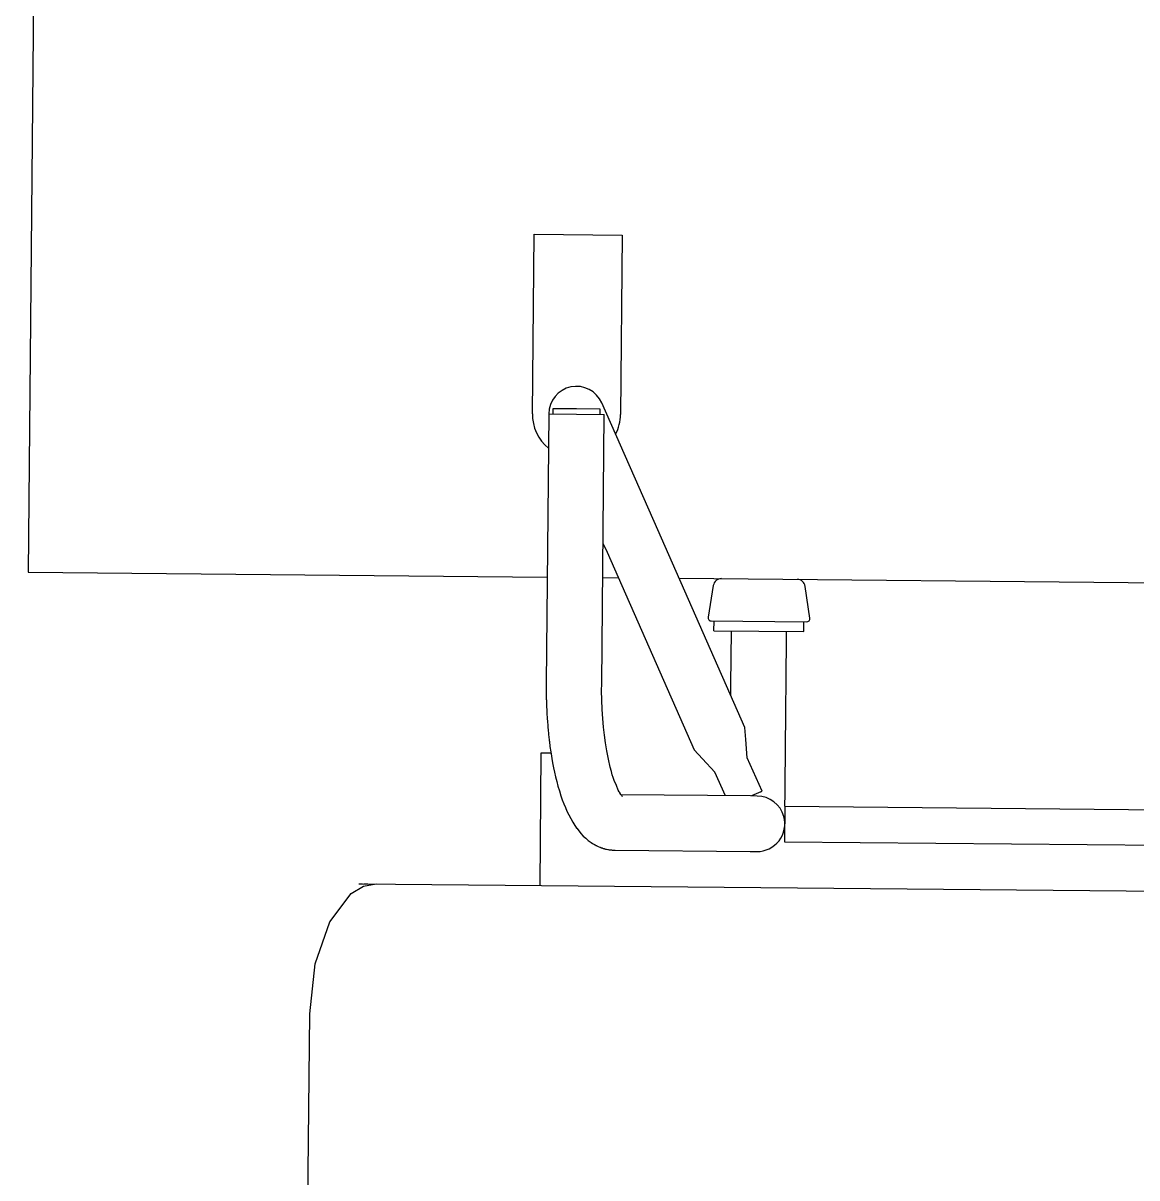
# Model space of a CAD drawing. Header units: millimetres. Extents: x -2078669 to -1085629, y -5987148 to 310365.
# Drawn here: x -1710278 to -1709595, y -2252001 to -2251294 of the extents above; entities that cross this region are included whole.
import ezdxf

# ---------------------------------------------------------------- set-up
doc = ezdxf.new("R2010")
doc.units = ezdxf.units.MM
doc.header["$LTSCALE"] = 500
for name, color, linetype, lineweight in [('D-BGD', 7, 'Continuous', 13), ('D-BYP-STR8', 5, 'Continuous', 25), ('D-BYP-STRB', 5, 'Continuous', 25), ('D-BYP-STRC', 1, 'Continuous', 13)]:
    doc.layers.add(name, color=color, linetype=linetype, lineweight=lineweight)
doc.styles.add('MS ゴシック', font='MS Gothic.ttf')
doc.dimstyles.new('DIM-500-F', dxfattribs={"dimscale": 500, "dimtxt": 3.5, "dimasz": 2.5, "dimexe": 0, "dimexo": 2, "dimgap": 0.8, "dimtad": 1, "dimdec": 0, "dimzin": 0, "dimdsep": 46, "dimtxsty": 'MS ゴシック', "dimblk": 'OPEN', "dimcen": 0.1, "dimclrd": 256, "dimclre": 256, "dimclrt": 256, "dimaunit": 1, "dimadec": 4, "dimazin": 0, "dimtfac": 1, "dimtdec": 0, "dimtmove": 2, "dimatfit": 3, "dimldrblk": 'OPEN', "dimfxl": 1, "dimtolj": 1, "dimtzin": 0, "dimlwd": -1, "dimlwe": -1, "dimarcsym": 2})

# ---------------------------------------------------------------- blocks, each defined once
blk = doc.blocks.new('河川平面')
at = {"layer": 'D-BGD', "linetype": 'Continuous', "extrusion": (0.8798449066136128, 0.09113639208945255, 0.4664408840817888), "elevation": 1326280.533762363}
blk.add_lwpolyline([(-2950345.844382694, -283885.3775817208), (-2934237.472997722, -284529.7712730918), (-2917933.656064425, -285106.3340495988)], dxfattribs=at)
blk = doc.blocks.new('_Open')
at = {"color": 0, "linetype": 'ByBlock', "lineweight": -2}
for p, q in [((-1, 0.1666666666666667), (0, 0)), ((-1, -0.1666666666666667), (0, 0)), ((0, 0), (-1, 0))]:
    blk.add_line(p, q, dxfattribs=at)

msp = doc.modelspace()

# ---------------------------------------------------------------- linework, layer by layer
at = {"layer": 'D-BYP-STR8'}
msp.add_circle((-1706874.670936102, -2250448.978348195), 16000, dxfattribs=at)
at = {"layer": 'D-BYP-STRB', "linetype": 'Continuous'}
for p, q in [((-1710265.321596944, -2250610.1297897), (-1710274.750220382, -2251630.086210857)), ((-1709965.839004637, -2251532.937557821), (-1709964.822192305, -2251422.9422575)), ((-1709964.822192305, -2251422.9422575), (-1709910.82449942, -2251423.441419917)), ((-1709910.82449942, -2251423.441419917), (-1709911.841311752, -2251533.436720238)), ((-1709888.969348262, -2251604.106666354), (-1709923.25671127, -2251526.328844279)), ((-1709955.825661012, -2251533.034971591), (-1709957.350873411, -2251698.027262375)), ((-1709955.825709086, -2251533.034186874), (-1709921.827161714, -2251533.348474322)), ((-1709953.296235902, -2251529.857432963), (-1709953.325815897, -2251533.057296245)), ((-1709938.796853937, -2251529.991467329), (-1709953.296235902, -2251529.857432963)), ((-1709924.297474908, -2251530.125501669), (-1709938.796853937, -2251529.991467329)), ((-1709924.327054903, -2251533.325364951), (-1709924.297474908, -2251530.125501669)), ((-1709923.351631105, -2251698.341556247), (-1709921.826418706, -2251533.349265463)), ((-1709921.83699952, -2251533.34838338), (-1709921.827161714, -2251533.348474322)), ((-1709835.580174306, -2251725.210371787), (-1709888.969348262, -2251604.106666354)), ((-1709922.556125743, -2251612.205324164), (-1709920.080113419, -2251617.82235603)), ((-1709920.080113419, -2251617.82235603), (-1709866.690939463, -2251738.926061462)), ((-1710274.750220382, -2251630.086210857), (-1709956.749991038, -2251633.025850584)), ((-1709922.750748732, -2251633.340144456), (-1709913.19988762, -2251633.428433986)), ((-1709875.890443925, -2251633.773327835), (-1709403.636308317, -2251638.138912794)), ((-1709854.945889867, -2251638.210902235), (-1709858.1188671, -2251657.638573619)), ((-1709795.830486712, -2251658.214376341), (-1709798.643768033, -2251638.731367123)), ((-1709856.163506814, -2251659.960862064), (-1709797.828444305, -2251660.500119748)), ((-1709854.55026313, -2251665.976031477), (-1709854.494800639, -2251659.976287823)), ((-1709799.55261297, -2251666.484437643), (-1709799.497150479, -2251660.484693989)), ((-1709854.55026313, -2251665.976031477), (-1709799.55261297, -2251666.484437643)), ((-1709844.050961187, -2251666.072974445), (-1709844.356007091, -2251699.071803125)), ((-1709810.356764785, -2251699.386096997), (-1709810.05171888, -2251666.387268317)), ((-1709957.363024652, -2251700.213668956), (-1709957.363426325, -2251700.57793918)), ((-1709957.363426325, -2251700.57793918), (-1709957.363402409, -2251700.672415518)), ((-1709957.363402409, -2251700.672415518), (-1709957.363351109, -2251700.780512611)), ((-1709957.363351109, -2251700.780512611), (-1709957.363269591, -2251700.899567527)), ((-1709957.363269591, -2251700.899567527), (-1709957.363155026, -2251701.02691733)), ((-1709957.363155026, -2251701.02691733), (-1709957.363004582, -2251701.159899087)), ((-1709957.362942454, -2251700.18348207), (-1709957.363024652, -2251700.213668956)), ((-1709957.363004582, -2251701.159899087), (-1709957.362815427, -2251701.295849863)), ((-1709957.3626041, -2251700.048412662), (-1709957.362942454, -2251700.18348207)), ((-1709957.362815427, -2251701.295849863), (-1709957.362584731, -2251701.432106726)), ((-1709957.36193047, -2251699.789684278), (-1709957.3626041, -2251700.048412662)), ((-1709957.362584731, -2251701.432106726), (-1709957.362309661, -2251701.566006741)), ((-1709957.362309661, -2251701.566006741), (-1709957.361986733, -2251701.69552211)), ((-1709957.361986733, -2251701.69552211), (-1709957.36160985, -2251701.821165585)), ((-1709957.361777164, -2251699.739606327), (-1709957.36193047, -2251699.789684278)), ((-1709957.361615869, -2251699.690706993), (-1709957.361777164, -2251699.739606327)), ((-1709957.361445029, -2251699.642530782), (-1709957.361615869, -2251699.690706993)), ((-1709957.36160985, -2251701.821165585), (-1709957.36117226, -2251701.944085051)), ((-1709957.361263087, -2251699.594622198), (-1709957.361445029, -2251699.642530782)), ((-1709957.361068488, -2251699.546525746), (-1709957.361263087, -2251699.594622198)), ((-1709957.36117226, -2251701.944085051), (-1709957.360667213, -2251702.065428398)), ((-1709957.360859674, -2251699.497785932), (-1709957.361068488, -2251699.546525746)), ((-1709957.360635092, -2251699.447947262), (-1709957.360859674, -2251699.497785932)), ((-1709957.360667213, -2251702.065428398), (-1709957.360087957, -2251702.18634351)), ((-1709957.360393184, -2251699.396554241), (-1709957.360635092, -2251699.447947262)), ((-1709957.360133734, -2251699.343403925), (-1709957.360393184, -2251699.396554241)), ((-1709957.359861884, -2251699.289303576), (-1709957.360133734, -2251699.343403925)), ((-1709957.360087957, -2251702.18634351), (-1709957.359427742, -2251702.307978276)), ((-1709957.359584119, -2251699.235313006), (-1709957.359861884, -2251699.289303576)), ((-1709957.359306918, -2251699.182492028), (-1709957.359584119, -2251699.235313006)), ((-1709957.359427742, -2251702.307978276), (-1709957.358679817, -2251702.431480583)), ((-1709957.359036766, -2251699.131900456), (-1709957.359306918, -2251699.182492028)), ((-1709957.358780145, -2251699.084598101), (-1709957.359036766, -2251699.131900456)), ((-1709957.358543537, -2251699.041644777), (-1709957.358780145, -2251699.084598101)), ((-1709957.358679817, -2251702.431480583), (-1709957.35783743, -2251702.557998318)), ((-1709957.358333424, -2251699.004100296), (-1709957.358543537, -2251699.041644777)), ((-1709957.357444721, -2251698.859237096), (-1709957.358333424, -2251699.004100296)), ((-1709957.35783743, -2251702.557998318), (-1709957.352739905, -2251703.209940666)), ((-1709957.357363505, -2251698.847254349), (-1709957.357444721, -2251698.859237096)), ((-1709957.357005183, -2251698.793708415), (-1709957.357363505, -2251698.847254349)), ((-1709957.356310566, -2251698.690518497), (-1709957.357005183, -2251698.793708415)), ((-1709957.356172712, -2251698.670578859), (-1709957.356310566, -2251698.690518497)), ((-1709957.356036244, -2251698.6511055), (-1709957.356172712, -2251698.670578859)), ((-1709957.355899883, -2251698.631916922), (-1709957.356036244, -2251698.6511055)), ((-1709957.355762345, -2251698.612831624), (-1709957.355899883, -2251698.631916922)), ((-1709957.355622348, -2251698.593668109), (-1709957.355762345, -2251698.612831624)), ((-1709957.355478612, -2251698.574244875), (-1709957.355622348, -2251698.593668109)), ((-1709957.355329854, -2251698.554380426), (-1709957.355478612, -2251698.574244875)), ((-1709957.355174792, -2251698.533893261), (-1709957.355329854, -2251698.554380426)), ((-1709957.35501293, -2251698.512702625), (-1709957.355174792, -2251698.533893261)), ((-1709957.354846922, -2251698.491130739), (-1709957.35501293, -2251698.512702625)), ((-1709957.354680206, -2251698.469600566), (-1709957.354846922, -2251698.491130739)), ((-1709957.354516221, -2251698.448535071), (-1709957.354680206, -2251698.469600566)), ((-1709957.354358404, -2251698.428357219), (-1709957.354516221, -2251698.448535071)), ((-1709957.354210197, -2251698.409489973), (-1709957.354358404, -2251698.428357219)), ((-1709957.354075037, -2251698.392356298), (-1709957.354210197, -2251698.409489973)), ((-1709957.353956362, -2251698.377379159), (-1709957.354075037, -2251698.392356298)), ((-1709957.353856505, -2251698.36484254), (-1709957.353956362, -2251698.377379159)), ((-1709957.353773363, -2251698.354474513), (-1709957.353856505, -2251698.36484254)), ((-1709957.353703728, -2251698.345864172), (-1709957.353773363, -2251698.354474513)), ((-1709957.353644389, -2251698.338600608), (-1709957.353703728, -2251698.345864172)), ((-1709957.353592138, -2251698.332272915), (-1709957.353644389, -2251698.338600608)), ((-1709957.353543765, -2251698.326470186), (-1709957.353592138, -2251698.332272915)), ((-1709957.353496061, -2251698.320781513), (-1709957.353543765, -2251698.326470186)), ((-1709957.353445816, -2251698.314795989), (-1709957.353496061, -2251698.320781513)), ((-1709957.353390514, -2251698.308191212), (-1709957.353445816, -2251698.314795989)), ((-1709957.353330411, -2251698.300998799), (-1709957.353390514, -2251698.308191212)), ((-1709957.353266455, -2251698.293338869), (-1709957.353330411, -2251698.300998799)), ((-1709957.353199595, -2251698.285331545), (-1709957.353266455, -2251698.293338869)), ((-1709957.353130779, -2251698.277096948), (-1709957.353199595, -2251698.285331545)), ((-1709957.353060956, -2251698.268755197), (-1709957.353130779, -2251698.277096948)), ((-1709957.352991074, -2251698.260426414), (-1709957.353060956, -2251698.268755197)), ((-1709957.352922083, -2251698.252230722), (-1709957.352991074, -2251698.260426414)), ((-1709957.352854674, -2251698.244256622), (-1709957.352922083, -2251698.252230722)), ((-1709957.352788519, -2251698.236466157), (-1709957.352854674, -2251698.244256622)), ((-1709957.352723033, -2251698.22878975), (-1709957.352788519, -2251698.236466157)), ((-1709957.352739905, -2251703.209940666), (-1709957.349966709, -2251703.553774399)), ((-1709957.352657631, -2251698.221157822), (-1709957.352723033, -2251698.22878975)), ((-1709957.352591729, -2251698.213500799), (-1709957.352657631, -2251698.221157822)), ((-1709957.352524742, -2251698.205749103), (-1709957.352591729, -2251698.213500799)), ((-1709957.352456085, -2251698.197833158), (-1709957.352524742, -2251698.205749103)), ((-1709957.352385174, -2251698.189683388), (-1709957.352456085, -2251698.197833158)), ((-1709957.352111629, -2251698.158430569), (-1709957.352385174, -2251698.189683388)), ((-1709957.351835101, -2251698.127154022), (-1709957.352111629, -2251698.158430569)), ((-1709957.351788623, -2251698.121959299), (-1709957.351835101, -2251698.127154022)), ((-1709957.351749432, -2251698.117602984), (-1709957.351788623, -2251698.121959299)), ((-1709957.351716528, -2251698.113961404), (-1709957.351749432, -2251698.117602984)), ((-1709957.351688914, -2251698.110910884), (-1709957.351716528, -2251698.113961404)), ((-1709957.351665589, -2251698.108327749), (-1709957.351688914, -2251698.110910884)), ((-1709957.351645557, -2251698.106088327), (-1709957.351665589, -2251698.108327749)), ((-1709957.351627819, -2251698.104068942), (-1709957.351645557, -2251698.106088327)), ((-1709957.351611376, -2251698.10214592), (-1709957.351627819, -2251698.104068942)), ((-1709957.351595188, -2251698.100199006), (-1709957.351611376, -2251698.10214592)), ((-1709957.351578051, -2251698.098121625), (-1709957.351595188, -2251698.100199006)), ((-1709957.35155872, -2251698.095810618), (-1709957.351578051, -2251698.098121625)), ((-1709957.351535948, -2251698.093162829), (-1709957.35155872, -2251698.095810618)), ((-1709957.351508491, -2251698.090075099), (-1709957.351535948, -2251698.093162829)), ((-1709957.351475102, -2251698.086444273), (-1709957.351508491, -2251698.090075099)), ((-1709957.351434536, -2251698.082167192), (-1709957.351475102, -2251698.086444273)), ((-1709957.351385547, -2251698.0771407), (-1709957.351434536, -2251698.082167192)), ((-1709957.351327538, -2251698.07131963), (-1709957.351385547, -2251698.0771407)), ((-1709957.351262512, -2251698.064890779), (-1709957.351327538, -2251698.07131963)), ((-1709957.351193118, -2251698.058098934), (-1709957.351262512, -2251698.064890779)), ((-1709957.351122008, -2251698.051188883), (-1709957.351193118, -2251698.058098934)), ((-1709957.351051832, -2251698.044405415), (-1709957.351122008, -2251698.051188883)), ((-1709957.35098524, -2251698.037993315), (-1709957.351051832, -2251698.044405415)), ((-1709957.350924883, -2251698.032197373), (-1709957.35098524, -2251698.037993315)), ((-1709957.350873411, -2251698.027262375), (-1709957.350924883, -2251698.032197373)), ((-1709957.349966709, -2251703.553774399), (-1709957.349391694, -2251703.630399318)), ((-1709957.349391694, -2251703.630399318), (-1709957.338655078, -2251704.553191664)), ((-1709957.338655078, -2251704.553191664), (-1709957.335040806, -2251704.792719727)), ((-1709957.335040806, -2251704.792719727), (-1709957.330749793, -2251705.066812756)), ((-1709923.379845868, -2251702.804279274), (-1709923.351631105, -2251698.341556247)), ((-1709923.255324867, -2251708.203694398), (-1709923.379845868, -2251702.804279274)), ((-1709844.409793528, -2251704.917604077), (-1709844.412190979, -2251705.176687698)), ((-1709844.406929818, -2251704.608057357), (-1709844.409793528, -2251704.917604077)), ((-1709844.403668915, -2251704.255432082), (-1709844.406929818, -2251704.608057357)), ((-1709844.400079884, -2251703.867112791), (-1709844.403668915, -2251704.255432082)), ((-1709844.396231792, -2251703.450484028), (-1709844.400079884, -2251703.867112791)), ((-1709844.392193704, -2251703.012930334), (-1709844.396231792, -2251703.450484028)), ((-1709844.388034686, -2251702.561836249), (-1709844.392193704, -2251703.012930334)), ((-1709844.383823805, -2251702.104586316), (-1709844.388034686, -2251702.561836249)), ((-1709844.37962905, -2251701.648488283), (-1709844.383823805, -2251702.104586316)), ((-1709844.375514112, -2251701.200542726), (-1709844.37962905, -2251701.648488283)), ((-1709844.371541607, -2251700.767673425), (-1709844.375514112, -2251701.200542726)), ((-1709844.367774148, -2251700.356804162), (-1709844.371541607, -2251700.767673425)), ((-1709844.364274353, -2251699.974858719), (-1709844.367774148, -2251700.356804162)), ((-1709844.361104835, -2251699.628760878), (-1709844.364274353, -2251699.974858719)), ((-1709844.358328209, -2251699.325434419), (-1709844.361104835, -2251699.628760878)), ((-1709844.356007091, -2251699.071803125), (-1709844.358328209, -2251699.325434419)), ((-1709810.434008149, -2251707.731592442), (-1709810.39211279, -2251703.205052501)), ((-1709810.39211279, -2251703.205052501), (-1709810.356764785, -2251699.386096997)), ((-1709957.330749793, -2251705.066812756), (-1709957.325860453, -2251705.36874294)), ((-1709957.325860453, -2251705.36874294), (-1709957.320451196, -2251705.691782472)), ((-1709957.320451196, -2251705.691782472), (-1709957.314600434, -2251706.029203542)), ((-1709957.314600434, -2251706.029203542), (-1709957.308386578, -2251706.374278341)), ((-1709957.308386578, -2251706.374278341), (-1709957.301888042, -2251706.720279063)), ((-1709957.301888042, -2251706.720279063), (-1709957.295183235, -2251707.060477896)), ((-1709957.295183235, -2251707.060477896), (-1709957.288323013, -2251707.389751015)), ((-1709957.288323013, -2251707.389751015), (-1709957.281248004, -2251707.709390533)), ((-1709957.281248004, -2251707.709390533), (-1709957.273871279, -2251708.022292545)), ((-1709957.273871279, -2251708.022292545), (-1709957.266105908, -2251708.331353145)), ((-1709957.266105908, -2251708.331353145), (-1709957.257864963, -2251708.639468428)), ((-1709957.257864963, -2251708.639468428), (-1709957.249061515, -2251708.949534491)), ((-1709957.249061515, -2251708.949534491), (-1709957.239608634, -2251709.264447426)), ((-1709957.239608634, -2251709.264447426), (-1709957.22941939, -2251709.587103331)), ((-1709957.22941939, -2251709.587103331), (-1709957.170955359, -2251711.275429)), ((-1709957.170955359, -2251711.275429), (-1709957.140756032, -2251712.13054702)), ((-1709922.997104366, -2251714.094655214), (-1709923.255324867, -2251708.203694398)), ((-1709810.481092807, -2251712.81921862), (-1709810.434008149, -2251707.731592442)), ((-1709957.140756032, -2251712.13054702), (-1709957.134314138, -2251712.320192021)), ((-1709957.134314138, -2251712.320192021), (-1709957.028614664, -2251714.68815352)), ((-1709957.028614664, -2251714.68815352), (-1709956.995911989, -2251715.297990494)), ((-1709956.995911989, -2251715.297990494), (-1709956.957447499, -2251715.995457608)), ((-1709956.957447499, -2251715.995457608), (-1709956.913933916, -2251716.763696909)), ((-1709956.913933916, -2251716.763696909), (-1709956.866083967, -2251717.585850448)), ((-1709956.866083967, -2251717.585850448), (-1709956.814610375, -2251718.445060274)), ((-1709956.814610375, -2251718.445060274), (-1709956.760225866, -2251719.324468436)), ((-1709922.633218249, -2251719.7940756), (-1709922.997104366, -2251714.094655214)), ((-1709810.585397795, -2251724.091736884), (-1709810.532008707, -2251718.321432834)), ((-1709810.532008707, -2251718.321432834), (-1709810.481092807, -2251712.81921862)), ((-1709956.760225866, -2251719.324468436), (-1709956.703643164, -2251720.207216983)), ((-1709956.703643164, -2251720.207216983), (-1709956.645574995, -2251721.076447964)), ((-1709956.645574995, -2251721.076447964), (-1709956.399245435, -2251724.330016652)), ((-1709956.399245435, -2251724.330016652), (-1709956.107396837, -2251727.489061316)), ((-1709922.175789164, -2251725.114004517), (-1709922.633218249, -2251719.7940756)), ((-1709921.630254475, -2251729.996397876), (-1709922.175789164, -2251725.114004517)), ((-1709834.992127483, -2251732.680623463), (-1709835.580043709, -2251725.210970339)), ((-1709810.639902013, -2251729.983632569), (-1709810.585397795, -2251724.091736884)), ((-1709956.107396837, -2251727.489061316), (-1709956.023548668, -2251728.309809817)), ((-1709956.023548668, -2251728.309809817), (-1709955.936044, -2251729.141303726)), ((-1709955.936044, -2251729.141303726), (-1709955.846205055, -2251729.974994581)), ((-1709955.846205055, -2251729.974994581), (-1709955.755354057, -2251730.802333917)), ((-1709955.755354057, -2251730.802333917), (-1709955.664813225, -2251731.614773272)), ((-1709955.664813225, -2251731.614773272), (-1709955.575904784, -2251732.403764181)), ((-1709955.575904784, -2251732.403764181), (-1709955.489950954, -2251733.160758181)), ((-1709955.489950954, -2251733.160758181), (-1709955.408273957, -2251733.877206808)), ((-1709920.963126778, -2251734.71163083), (-1709921.630254475, -2251729.996397876)), ((-1709834.119299359, -2251743.770168273), (-1709834.992127483, -2251732.680623463)), ((-1709810.694163306, -2251735.850621689), (-1709810.639902013, -2251729.983632569)), ((-1709955.408273957, -2251733.877206808), (-1709955.035698287, -2251736.917911122)), ((-1709955.035698287, -2251736.917911122), (-1709954.544080593, -2251740.190031886)), ((-1709954.544080593, -2251740.190031886), (-1709953.407467289, -2251746.806720486)), ((-1709920.131621599, -2251739.615640156), (-1709920.963126778, -2251734.71163083)), ((-1709919.146144529, -2251744.642787407), (-1709920.131621599, -2251739.615640156)), ((-1709866.690979332, -2251738.926278744), (-1709861.573247773, -2251744.398955144)), ((-1709810.746823619, -2251741.546206043), (-1709810.694163306, -2251735.850621689)), ((-1709960.543754178, -2251740.995397075), (-1709961.292497783, -2251821.991934249)), ((-1709954.404717059, -2251741.052142907), (-1709960.543754138, -2251740.995392768)), ((-1709953.407467289, -2251746.806720486), (-1709952.828525164, -2251749.853240699)), ((-1709918.052008758, -2251749.561003698), (-1709919.146144529, -2251744.642787407)), ((-1709861.573247773, -2251744.398955144), (-1709853.975396506, -2251752.523762168)), ((-1709825.071805999, -2251764.292928328), (-1709834.119299359, -2251743.770168273)), ((-1709810.843388596, -2251751.996119135), (-1709810.796709834, -2251746.943756366)), ((-1709810.796709834, -2251746.943756366), (-1709810.746823619, -2251741.546206043)), ((-1709952.828525164, -2251749.853240699), (-1709952.267827205, -2251752.588757551)), ((-1709952.267827205, -2251752.588757551), (-1709951.619536029, -2251755.471858651)), ((-1709917.414636653, -2251752.136562839), (-1709918.052008758, -2251749.561003698)), ((-1709916.849367313, -2251754.163513885), (-1709917.414636653, -2251752.136562839)), ((-1709916.302738738, -2251755.84271431), (-1709916.849367313, -2251754.163513885)), ((-1709847.573755457, -2251767.044838668), (-1709853.975396506, -2251752.523762168)), ((-1709810.886611486, -2251756.67600976), (-1709810.843388596, -2251751.996119135)), ((-1709951.619536029, -2251755.471858651), (-1709950.918208029, -2251758.304271268)), ((-1709950.918208029, -2251758.304271268), (-1709950.151264781, -2251761.137415071)), ((-1709950.151264781, -2251761.137415071), (-1709949.292276823, -2251764.069185499)), ((-1709915.619120959, -2251757.653411759), (-1709916.302738738, -2251755.84271431)), ((-1709914.34467348, -2251760.784524133), (-1709915.619120959, -2251757.653411759)), ((-1709913.158952691, -2251763.549195142), (-1709914.34467348, -2251760.784524133)), ((-1709810.961695986, -2251764.809236232), (-1709810.926130089, -2251760.956143656)), ((-1709810.926130089, -2251760.956143656), (-1709810.886611486, -2251756.67600976)), ((-1709949.292276823, -2251764.069185499), (-1709948.369322224, -2251767.000943127)), ((-1709948.369322224, -2251767.000943127), (-1709947.474574326, -2251769.608780912)), ((-1709912.674098486, -2251764.571130033), (-1709913.158952691, -2251763.549195142)), ((-1709912.327159176, -2251765.13479475), (-1709912.674098486, -2251764.571130033)), ((-1709912.23760242, -2251765.262201921), (-1709912.327159176, -2251765.13479475)), ((-1709911.624582038, -2251766.23379739), (-1709912.23760242, -2251765.262201921)), ((-1709911.450226357, -2251766.5178267), (-1709911.624582038, -2251766.23379739)), ((-1709832.095915508, -2251767.18757976), (-1709911.493704065, -2251766.453953495)), ((-1709911.213526954, -2251766.860369807), (-1709911.450226357, -2251766.5178267)), ((-1709911.17806985, -2251766.901844553), (-1709911.213526954, -2251766.860369807)), ((-1709910.95701259, -2251767.189532709), (-1709911.17806985, -2251766.901844553)), ((-1709910.900858895, -2251767.264246526), (-1709910.95701259, -2251767.189532709)), ((-1709910.826159755, -2251767.357039723), (-1709910.900858895, -2251767.264246526)), ((-1709910.820723287, -2251767.362587682), (-1709910.826159755, -2251767.357039723)), ((-1709910.779589822, -2251767.411564494), (-1709910.820723287, -2251767.362587682)), ((-1709910.769018607, -2251767.424522988), (-1709910.779589822, -2251767.411564494)), ((-1709910.744046289, -2251767.453974209), (-1709910.769018607, -2251767.424522988)), ((-1709910.740942952, -2251767.457508216), (-1709910.744046289, -2251767.453974209)), ((-1709910.72614996, -2251767.474700104), (-1709910.740942952, -2251767.457508216)), ((-1709910.722048422, -2251767.479501902), (-1709910.72614996, -2251767.474700104)), ((-1709910.720248067, -2251767.481600372), (-1709910.722048422, -2251767.479501902)), ((-1709910.71862558, -2251767.483484), (-1709910.720248067, -2251767.481600372)), ((-1709910.717160726, -2251767.485178034), (-1709910.71862558, -2251767.483484)), ((-1709910.715833267, -2251767.486707719), (-1709910.717160726, -2251767.485178034)), ((-1709910.714622968, -2251767.488098301), (-1709910.715833267, -2251767.486707719)), ((-1709910.713509592, -2251767.489375027), (-1709910.714622968, -2251767.488098301)), ((-1709910.712472902, -2251767.490563143), (-1709910.713509592, -2251767.489375027)), ((-1709910.711492662, -2251767.491687896), (-1709910.712472902, -2251767.490563143)), ((-1709910.710550542, -2251767.492771813), (-1709910.711492662, -2251767.491687896)), ((-1709910.709635834, -2251767.493826554), (-1709910.710550542, -2251767.492771813)), ((-1709910.708739735, -2251767.49486106), (-1709910.709635834, -2251767.493826554)), ((-1709910.707853443, -2251767.495884272), (-1709910.708739735, -2251767.49486106)), ((-1709910.706968158, -2251767.496905132), (-1709910.707853443, -2251767.495884272)), ((-1709910.706075075, -2251767.497932581), (-1709910.706968158, -2251767.496905132)), ((-1709910.705165393, -2251767.49897556), (-1709910.706075075, -2251767.497932581)), ((-1709910.704230311, -2251767.500043011), (-1709910.705165393, -2251767.49897556)), ((-1709910.703266037, -2251767.50113852), (-1709910.704230311, -2251767.500043011)), ((-1709910.702288829, -2251767.50224426), (-1709910.703266037, -2251767.50113852)), ((-1709910.701319953, -2251767.503337051), (-1709910.702288829, -2251767.50224426)), ((-1709910.700380678, -2251767.504393709), (-1709910.701319953, -2251767.503337051)), ((-1709910.699492272, -2251767.505391054), (-1709910.700380678, -2251767.504393709)), ((-1709910.698676004, -2251767.506305903), (-1709910.699492272, -2251767.505391054)), ((-1709910.69795314, -2251767.507115076), (-1709910.698676004, -2251767.506305903)), ((-1709910.69734495, -2251767.507795392), (-1709910.69795314, -2251767.507115076)), ((-1709827.984956556, -2251767.225582055), (-1709832.095915508, -2251767.18757976)), ((-1709825.849579389, -2251764.635811037), (-1709831.648009086, -2251767.192058542)), ((-1709825.84957837, -2251764.635810588), (-1709825.071805999, -2251764.292928328)), ((-1709811.019975996, -2251771.125159075), (-1709810.993060761, -2251768.208002902)), ((-1709810.993060761, -2251768.208002902), (-1709810.961695986, -2251764.809236232)), ((-1709947.474574326, -2251769.608780912), (-1709946.559053353, -2251772.035038773)), ((-1709946.559053353, -2251772.035038773), (-1709945.600781052, -2251774.336860869)), ((-1709945.600781052, -2251774.336860869), (-1709944.631892665, -2251776.46268354)), ((-1709811.042632012, -2251773.532800369), (-1709811.243221354, -2251795.231873251)), ((-1709811.042632012, -2251773.532800369), (-1709471.057158293, -2251776.675674848)), ((-1709811.042193275, -2251773.533420166), (-1709811.019975996, -2251771.125159075)), ((-1709944.631892665, -2251776.46268354), (-1709943.528568998, -2251778.717358595)), ((-1709943.528568998, -2251778.717358595), (-1709942.318465549, -2251781.042819352)), ((-1709942.318465549, -2251781.042819352), (-1709941.111038774, -2251783.22829152)), ((-1709941.111038774, -2251783.22829152), (-1709939.893244521, -2251785.23529638)), ((-1709939.893244521, -2251785.23529638), (-1709939.38222987, -2251785.970116029)), ((-1709939.38222987, -2251785.970116029), (-1709938.725355467, -2251786.833065335)), ((-1709938.725355467, -2251786.833065335), (-1709938.701429241, -2251786.863865193)), ((-1709938.701429241, -2251786.863865193), (-1709938.602597103, -2251786.991118989)), ((-1709938.602597103, -2251786.991118989), (-1709937.151098225, -2251788.836407809)), ((-1709937.151098225, -2251788.836407809), (-1709936.03891707, -2251790.175679579)), ((-1709936.03891707, -2251790.175679579), (-1709934.607596211, -2251791.72367963)), ((-1709934.607596211, -2251791.72367963), (-1709933.092724849, -2251793.13069877)), ((-1709933.092724849, -2251793.13069877), (-1709931.549964911, -2251794.395277129)), ((-1709931.549964911, -2251794.395277129), (-1709929.858877796, -2251795.666847863)), ((-1709929.858877796, -2251795.666847863), (-1709928.981859615, -2251796.264205601)), ((-1709928.981859615, -2251796.264205601), (-1709928.14856845, -2251796.751451787)), ((-1709928.14856845, -2251796.751451787), (-1709927.95086021, -2251796.861304908)), ((-1709927.95086021, -2251796.861304908), (-1709927.742039272, -2251796.97698317)), ((-1709811.243221354, -2251795.231873251), (-1709471.257747635, -2251798.37474773)), ((-1709927.742039272, -2251796.97698317), (-1709927.524443762, -2251797.096870628)), ((-1709927.524443762, -2251797.096870628), (-1709927.300411805, -2251797.219351336)), ((-1709927.300411805, -2251797.219351336), (-1709927.072281525, -2251797.34280935)), ((-1709927.072281525, -2251797.34280935), (-1709926.842391049, -2251797.465628723)), ((-1709926.842391049, -2251797.465628723), (-1709926.6130785, -2251797.586193511)), ((-1709926.6130785, -2251797.586193511), (-1709926.386682004, -2251797.702887769)), ((-1709926.386682004, -2251797.702887769), (-1709925.497897961, -2251798.130513105)), ((-1709925.497897961, -2251798.130513105), (-1709924.586883949, -2251798.513625454)), ((-1709924.586883949, -2251798.513625454), (-1709924.334706578, -2251798.61150808)), ((-1709924.334706578, -2251798.61150808), (-1709924.077441933, -2251798.708866674)), ((-1709924.077441933, -2251798.708866674), (-1709923.821122842, -2251798.803862856)), ((-1709923.821122842, -2251798.803862856), (-1709923.571782133, -2251798.89465824)), ((-1709923.571782133, -2251798.89465824), (-1709923.335452633, -2251798.979414446)), ((-1709923.335452633, -2251798.979414446), (-1709923.118167171, -2251799.05629309)), ((-1709923.118167171, -2251799.05629309), (-1709922.925958575, -2251799.123455789)), ((-1709922.925958575, -2251799.123455789), (-1709922.764859672, -2251799.179064161)), ((-1709922.764859672, -2251799.179064161), (-1709922.350003083, -2251799.311605516)), ((-1709922.350003083, -2251799.311605516), (-1709922.308319293, -2251799.322354144)), ((-1709922.308319293, -2251799.322354144), (-1709922.122213482, -2251799.376899168)), ((-1709922.122213482, -2251799.376899168), (-1709921.8517006, -2251799.456505187)), ((-1709921.8517006, -2251799.456505187), (-1709921.580988428, -2251799.53061581)), ((-1709921.580988428, -2251799.53061581), (-1709921.394751562, -2251799.581682645)), ((-1709921.394751562, -2251799.581682645), (-1709921.345050364, -2251799.596655224)), ((-1709921.345050364, -2251799.596655224), (-1709920.934528927, -2251799.698682453)), ((-1709920.934528927, -2251799.698682453), (-1709920.404970617, -2251799.811898775)), ((-1709920.404970617, -2251799.811898775), (-1709919.532538727, -2251799.999871628)), ((-1709919.532538727, -2251799.999871628), (-1709919.420449349, -2251800.025243645)), ((-1709919.420449349, -2251800.025243645), (-1709918.832002803, -2251800.141176299)), ((-1709918.832002803, -2251800.141176299), (-1709918.10224976, -2251800.223081524)), ((-1709918.10224976, -2251800.223081524), (-1709917.774151459, -2251800.250282446)), ((-1709917.774151459, -2251800.250282446), (-1709917.404704716, -2251800.278127401)), ((-1709917.404704716, -2251800.278127401), (-1709917.009265045, -2251800.305955103)), ((-1709917.009265045, -2251800.305955103), (-1709916.603187966, -2251800.333104264)), ((-1709916.603187966, -2251800.333104264), (-1709916.201828995, -2251800.358913601)), ((-1709916.201828995, -2251800.358913601), (-1709915.820543649, -2251800.382721827)), ((-1709915.820543649, -2251800.382721827), (-1709915.474687445, -2251800.403867655)), ((-1709915.474687445, -2251800.403867655), (-1709915.179615901, -2251800.421689801)), ((-1709915.179615901, -2251800.421689801), (-1709832.41020938, -2251801.186822066)), ((-1709832.41020938, -2251801.186822066), (-1709828.299250429, -2251801.22482436)), ((-1710076.858629728, -2251826.981458098), (-1710069.333995586, -2251822.518180441)), ((-1710072.234113111, -2251820.965710169), (-1710072.135382066, -2251820.966668883)), ((-1710072.234113111, -2251820.965710169), (-1706266.176300673, -2251856.149454447)), ((-1710072.170838859, -2251820.966295085), (-1710072.072083106, -2251820.967254028)), ((-1710072.135382066, -2251820.966668883), (-1710072.017365257, -2251820.967812361)), ((-1710072.072083106, -2251820.967254028), (-1710071.954038109, -2251820.968397766)), ((-1710072.017365257, -2251820.967812361), (-1710071.882819249, -2251820.969111231)), ((-1710071.954038109, -2251820.968397766), (-1710071.81946252, -2251820.969696909)), ((-1710071.882819249, -2251820.969111231), (-1710071.734500604, -2251820.97053612)), ((-1710071.81946252, -2251820.969696909), (-1710071.671114992, -2251820.971122066)), ((-1710071.734500604, -2251820.97053612), (-1710071.575165887, -2251820.972057657)), ((-1710071.671114992, -2251820.971122066), (-1710071.511754174, -2251820.972643844)), ((-1710071.575165887, -2251820.972057657), (-1710071.407571661, -2251820.973646469)), ((-1710071.511754174, -2251820.972643844), (-1710071.344138721, -2251820.974232852)), ((-1710071.407571661, -2251820.973646469), (-1710071.23447449, -2251820.975273185)), ((-1710071.344138721, -2251820.974232852), (-1710071.171027282, -2251820.975859701)), ((-1710071.23447449, -2251820.975273185), (-1710071.058630937, -2251820.976908433)), ((-1710071.171027282, -2251820.975859701), (-1710070.99517851, -2251820.977494997)), ((-1710071.058630937, -2251820.976908433), (-1710070.882796932, -2251820.978524143)), ((-1710070.99517851, -2251820.977494997), (-1710070.819349724, -2251820.979110658)), ((-1710070.882796932, -2251820.978524143), (-1710070.709725853, -2251820.980097456)), ((-1710070.819349724, -2251820.979110658), (-1710070.646292913, -2251820.980683839)), ((-1710070.709725853, -2251820.980097456), (-1710070.542170448, -2251820.981606815)), ((-1710070.646292913, -2251820.980683839), (-1710070.478758736, -2251820.982193002)), ((-1710070.542170448, -2251820.981606815), (-1710070.382883461, -2251820.983030663)), ((-1710070.478758736, -2251820.982193002), (-1710070.319497849, -2251820.983616608)), ((-1710070.382883461, -2251820.983030663), (-1710070.234617638, -2251820.984347443)), ((-1710070.319497849, -2251820.983616608), (-1710070.17126091, -2251820.984933122)), ((-1710070.234617638, -2251820.984347443), (-1710070.100125724, -2251820.985535598)), ((-1710070.17126091, -2251820.984933122), (-1710070.036798575, -2251820.986121004)), ((-1710070.100125724, -2251820.985535598), (-1710069.982160463, -2251820.986573573)), ((-1710070.036798575, -2251820.986121004), (-1710069.918861503, -2251820.987158718)), ((-1710069.982160463, -2251820.986573573), (-1710069.883474603, -2251820.987439808)), ((-1710069.918861503, -2251820.987158718), (-1710069.82020035, -2251820.988024725)), ((-1710069.333995586, -2251822.518180441), (-1710061.506491648, -2251821.064877841)), ((-1710069.010289908, -2251820.995511653), (-1710068.91228095, -2251820.996463692)), ((-1710068.91228095, -2251820.996463692), (-1710068.795127757, -2251820.997599187)), ((-1710068.795127757, -2251820.997599187), (-1710068.661567226, -2251820.998888947)), ((-1710068.661567226, -2251820.998888947), (-1710068.514336257, -2251821.000303781)), ((-1710068.514336257, -2251821.000303781), (-1710068.356171748, -2251821.0018145)), ((-1710068.356171748, -2251821.0018145), (-1710068.189810599, -2251821.003391914)), ((-1710068.189810599, -2251821.003391914), (-1710068.017989707, -2251821.005006832)), ((-1710068.017989707, -2251821.005006832), (-1710067.843445972, -2251821.006630064)), ((-1710067.843445972, -2251821.006630064), (-1710067.668915414, -2251821.008233725)), ((-1710067.668915414, -2251821.008233725), (-1710067.49713054, -2251821.009795148)), ((-1710067.49713054, -2251821.009795148), (-1710067.330822978, -2251821.011292972)), ((-1710067.330822978, -2251821.011292972), (-1710067.172724355, -2251821.012705834)), ((-1710067.172724355, -2251821.012705834), (-1710067.0255663, -2251821.014012374)), ((-1710067.0255663, -2251821.014012374), (-1710066.89208044, -2251821.015191229)), ((-1710066.89208044, -2251821.015191229), (-1710066.774998404, -2251821.016221039)), ((-1710066.774998404, -2251821.016221039), (-1710066.677051818, -2251821.017080441)), ((-1710090.006149667, -2251844.233884433), (-1710076.858629728, -2251826.981458098)), ((-1710098.932493874, -2251870.127443586), (-1710090.006149667, -2251844.233884433)), ((-1710102.244282664, -2251900.691722195), (-1710098.932493874, -2251870.127443586)), ((-1710108.271206232, -2252552.663819056), (-1710102.244282664, -2251900.691722195))]:
    msp.add_line(p, q, dxfattribs=at)
for centre, radius, start, end in [((-1709938.812637463, -2251533.187393435), 17, 23.79036468006039, 179.4840635361195), ((-1709938.840158194, -2251533.18713903), 27, 179.4703647012454, 230.4852908027863), ((-1709938.840158194, -2251533.18713903), 27, 332.8817046404251, 359.4703647012454), ((-1709850.011270409, -2251639.01683697), 5.000000000009999, 89.47036467456607, 170.7242023957659), ((-1709803.592443275, -2251639.445939265), 4.999999999998999, 8.216526947311012, 89.47036467456607), ((-1709856.145019317, -2251657.960947513), 2.000000000008, 170.7242024505793, 269.4703646745661), ((-1709797.809956808, -2251658.500205196), 2, 269.4703646745661, 8.216526947311012), ((-1709828.142200369, -2251784.225193086), 17.00000000001, 15.41390285929954, 89.47003787854888), ((-1709828.142200369, -2251784.225193086), 17.00000000001, 269.4706914839227, 15.41390285929954)]:
    msp.add_arc(centre, radius, start, end, dxfattribs=at)

# ---------------------------------------------------------------- block references
at = {"layer": 'D-BGD'}
msp.add_blockref('河川平面', (-3310965.811631768, 541500.1765757371), dxfattribs=at)

# ---------------------------------------------------------------- leaders
at = {"layer": 'D-BYP-STRC'}
msp.add_leader([(-1703629.482833887, -2242852.74792979), (-1725054.333177593, -2264790.467395107)], dimstyle='DIM-500-F', dxfattribs=at)

doc.saveas('drawing.dxf')
